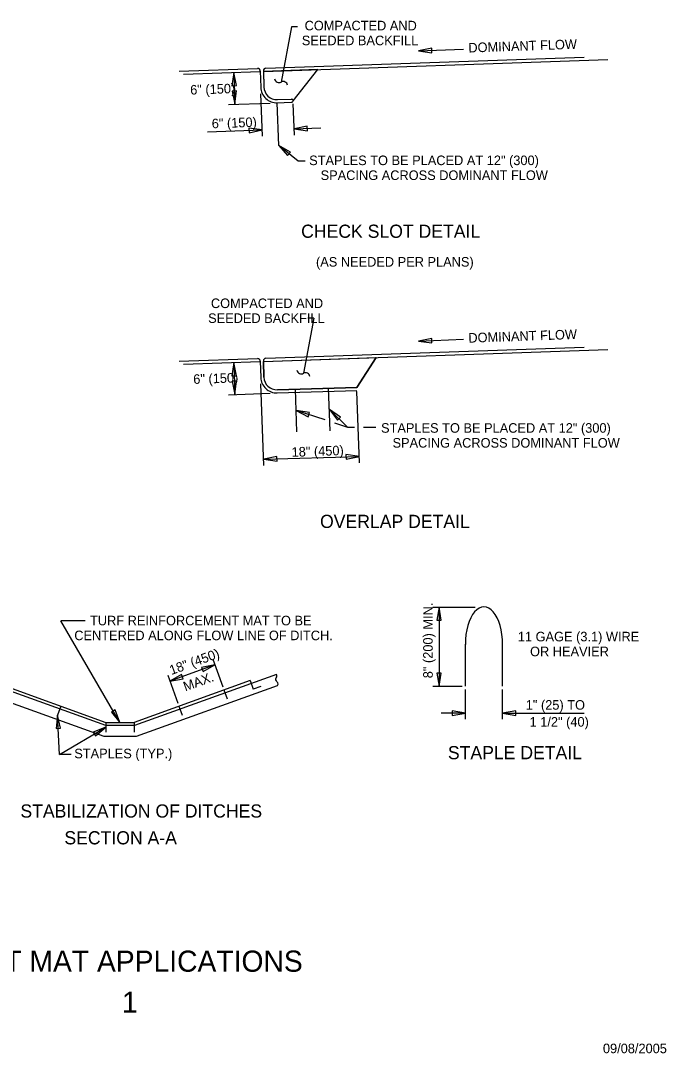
# Model space of a CAD drawing. Extents: x 1.4 to 16.3, y 0.2 to 10.2.
# Drawn here: x 10.25 to 16.33, y 0.23 to 9.95 of the extents above; entities that cross this region are included whole.
import ezdxf

# ---------------------------------------------------------------- set-up
doc = ezdxf.new("R2010")
doc.units = 0
for name, color, linetype in [('SD_P_Dimension Lines', 7, 'Continuous'), ('SD_P_Dimension Text', 7, 'Continuous'), ('SD_P_Frame', 7, 'Continuous'), ('SD_P_Prop Hidden Lines', 7, 'Continuous'), ('SD_P_Prop Object Lines', 7, 'Continuous'), ('SD_P_Shading', 7, 'Continuous'), ('SD_P_Subtitles', 7, 'Continuous')]:
    doc.layers.add(name, color=color, linetype=linetype)

msp = doc.modelspace()

# ---------------------------------------------------------------- linework, layer by layer
at = {"layer": 'SD_P_Dimension Lines'}
for p, q in [((12.802, 9.888), (12.704, 9.37)), ((12.86, 9.888), (12.802, 9.888)), ((14.123, 9.688), (13.998, 9.663)), ((13.998, 9.663), (14.423, 9.679)), ((13.998, 9.663), (14.125, 9.646)), ((14.125, 9.646), (14.123, 9.688)), ((12.258, 9.46), (12.241, 9.334)), ((12.258, 9.46), (12.268, 9.16)), ((12.283, 9.336), (12.258, 9.46)), ((12.241, 9.334), (12.283, 9.336)), ((12.285, 9.286), (12.243, 9.284)), ((12.243, 9.284), (12.268, 9.16)), ((12.268, 9.16), (12.285, 9.286)), ((12.529, 8.859), (12.514, 9.259)), ((12.208, 9.158), (12.603, 9.172)), ((12.829, 8.869), (12.818, 9.165)), ((12.951, 8.954), (12.827, 8.929)), ((12.953, 8.912), (12.951, 8.954)), ((12.011, 8.9), (12.527, 8.919)), ((12.527, 8.919), (12.401, 8.935)), ((12.401, 8.935), (12.403, 8.893)), ((12.403, 8.893), (12.527, 8.919)), ((12.827, 8.929), (13.079, 8.938)), ((12.827, 8.929), (12.953, 8.912)), ((12.865, 8.625), (12.683, 8.774)), ((12.793, 8.711), (12.683, 8.774)), ((12.683, 8.774), (12.766, 8.679)), ((12.766, 8.679), (12.793, 8.711)), ((12.93, 8.625), (12.865, 8.625)), ((13.013, 7.147), (12.915, 6.629)), ((13.013, 7.147), (12.955, 7.147)), ((14.123, 6.958), (13.998, 6.933)), ((13.998, 6.933), (14.423, 6.949)), ((13.998, 6.933), (14.125, 6.916)), ((14.125, 6.916), (14.123, 6.958)), ((12.258, 6.73), (12.241, 6.604)), ((12.258, 6.73), (12.268, 6.43)), ((12.283, 6.606), (12.258, 6.73)), ((12.241, 6.604), (12.283, 6.606)), ((12.285, 6.556), (12.243, 6.554)), ((12.243, 6.554), (12.268, 6.43)), ((12.268, 6.43), (12.285, 6.556)), ((12.543, 5.761), (12.514, 6.529)), ((12.208, 6.428), (12.603, 6.442)), ((13.443, 5.787), (13.418, 6.457)), ((12.971, 6.261), (12.846, 6.28)), ((12.846, 6.28), (12.958, 6.221)), ((13.119, 6.19), (12.846, 6.28)), ((12.958, 6.221), (12.971, 6.261)), ((13.334, 6.12), (13.16, 6.289)), ((13.264, 6.217), (13.16, 6.289)), ((13.16, 6.289), (13.235, 6.187)), ((13.334, 6.12), (13.209, 6.161)), ((13.235, 6.187), (13.264, 6.217)), ((13.396, 6.12), (13.334, 6.12)), ((13.597, 6.12), (13.479, 6.12)), ((12.541, 5.821), (13.441, 5.847)), ((12.665, 5.846), (12.541, 5.821)), ((12.667, 5.804), (12.665, 5.846)), ((13.441, 5.847), (13.315, 5.864)), ((13.315, 5.864), (13.317, 5.822)), ((13.317, 5.822), (13.441, 5.847)), ((12.541, 5.821), (12.667, 5.804)), ((14.132, 4.43), (14.532, 4.43)), ((14.192, 4.43), (14.171, 4.305)), ((14.192, 4.43), (14.192, 3.684)), ((14.213, 4.305), (14.192, 4.43)), ((10.86, 4.301), (10.631, 4.301)), ((11.187, 3.344), (10.631, 4.301)), ((14.171, 4.305), (14.213, 4.305)), ((12.061, 3.941), (12.156, 3.678)), ((12.081, 3.885), (11.658, 3.732)), ((11.768, 3.794), (11.658, 3.732)), ((11.783, 3.755), (11.768, 3.794)), ((12.081, 3.885), (11.956, 3.862)), ((11.956, 3.862), (11.971, 3.823)), ((11.971, 3.823), (12.081, 3.885)), ((14.171, 3.809), (14.192, 3.684)), ((14.213, 3.809), (14.171, 3.809)), ((14.192, 3.684), (14.213, 3.809)), ((11.638, 3.788), (11.733, 3.525)), ((11.658, 3.732), (11.783, 3.755)), ((14.132, 3.684), (14.41, 3.684)), ((14.44, 3.374), (14.44, 3.654)), ((14.79, 3.374), (14.79, 3.654)), ((10.6, 3.413), (10.585, 3.287)), ((10.618, 3.043), (10.6, 3.413)), ((10.627, 3.289), (10.6, 3.413)), ((11.142, 3.463), (11.106, 3.442)), ((11.106, 3.442), (11.187, 3.344)), ((11.187, 3.344), (11.142, 3.463)), ((14.44, 3.431), (14.213, 3.431)), ((14.44, 3.431), (14.315, 3.452)), ((14.315, 3.452), (14.315, 3.41)), ((14.315, 3.41), (14.44, 3.431)), ((14.915, 3.452), (14.79, 3.431)), ((14.79, 3.431), (15.558, 3.431)), ((14.79, 3.431), (14.915, 3.41)), ((14.915, 3.41), (14.915, 3.452)), ((10.585, 3.287), (10.627, 3.289)), ((10.618, 3.043), (11.054, 3.299)), ((11.054, 3.299), (10.936, 3.254)), ((10.936, 3.254), (10.957, 3.218)), ((10.957, 3.218), (11.054, 3.299)), ((10.727, 3.043), (10.618, 3.043))]:
    msp.add_line(p, q, dxfattribs=at)
for centre, start, end in [((12.6849, 9.4083), 191.15371, 296.47007), ((12.7231, 9.3317), 11.15371, 116.47007), ((12.8959, 6.6673), 191.15371, 296.47007), ((12.9341, 6.5907), 11.15371, 116.47007)]:
    msp.add_arc(centre, 0.0428, start, end, dxfattribs=at)
at = {"layer": 'SD_P_Prop Hidden Lines'}
for p, q in [((12.817, 9.193), (13.051, 9.488)), ((13.416, 6.497), (13.6, 6.777))]:
    msp.add_line(p, q, dxfattribs=at)
at = {"layer": 'SD_P_Prop Object Lines'}
for p, q in [((12.538, 9.47), (15.78, 9.582)), ((12.562, 9.501), (15.559, 9.605)), ((11.744, 9.472), (12.482, 9.497)), ((11.787, 9.444), (12.508, 9.469)), ((12.508, 9.473), (12.513, 9.32)), ((12.538, 9.475), (12.543, 9.323)), ((12.668, 9.175), (12.8, 9.179)), ((12.683, 8.774), (12.668, 9.174)), ((12.669, 9.205), (12.802, 9.209)), ((12.538, 6.74), (15.78, 6.852)), ((12.562, 6.771), (15.559, 6.875)), ((11.744, 6.742), (12.482, 6.767)), ((11.787, 6.714), (12.508, 6.739)), ((12.508, 6.743), (12.513, 6.59)), ((12.538, 6.745), (12.543, 6.593)), ((12.668, 6.445), (13.418, 6.468)), ((12.669, 6.475), (13.416, 6.497)), ((12.854, 6.08), (12.839, 6.48)), ((13.167, 6.089), (13.152, 6.489)), ((14.44, 3.686), (14.44, 4.08)), ((14.79, 3.686), (14.79, 4.08)), ((11.055, 3.314), (9.379, 3.917)), ((9.377, 3.811), (11.034, 3.214)), ((12.66, 3.795), (11.323, 3.314)), ((9.967, 3.736), (11.054, 3.344)), ((12.412, 3.739), (11.32, 3.344)), ((12.412, 3.739), (12.442, 3.656)), ((11.342, 3.214), (12.67, 3.692)), ((12.166, 3.65), (12.196, 3.567)), ((12.513, 3.682), (12.442, 3.656)), ((10.631, 3.498), (10.6, 3.413)), ((11.743, 3.497), (11.773, 3.414)), ((11.054, 3.344), (11.32, 3.344)), ((11.054, 3.344), (11.054, 3.254)), ((11.323, 3.314), (11.055, 3.314)), ((11.32, 3.344), (11.32, 3.254)), ((11.034, 3.214), (11.342, 3.214))]:
    msp.add_line(p, q, dxfattribs=at)
msp.add_lwpolyline([(12.67, 3.692), (12.676, 3.705), (12.675, 3.716), (12.667, 3.723), (12.662, 3.735), (12.655, 3.744), (12.654, 3.755), (12.657, 3.764), (12.663, 3.773), (12.663, 3.785), (12.66, 3.795)], dxfattribs=at)
for centre, radius, start, end in [((12.483, 9.4724), 0.025, 1.84761, 91.9721), ((12.563, 9.4759), 0.025, 91.98941, 181.84761), ((12.6629, 9.3244), 0.15, 181.84761, 272.06176), ((12.6629, 9.3244), 0.12, 180.5365, 273.01351), ((12.802, 9.194), 0.015, 260.44068, 91.86262), ((12.483, 6.7424), 0.025, 1.84761, 91.9721), ((12.563, 6.7459), 0.025, 91.98941, 181.84761), ((12.6629, 6.5944), 0.15, 181.84761, 272.06176), ((12.6629, 6.5944), 0.12, 180.5365, 273.01351)]:
    msp.add_arc(centre, radius, start, end, dxfattribs=at)
msp.add_ellipse((14.6143, 4.0787), major_axis=(0, 0.3531), ratio=0.495968, start_param=4.712389, end_param=7.853982, dxfattribs=at)
at = {"layer": 'SD_P_Shading'}
for p, q in [((13.051, 9.488), (12.538, 9.47)), ((12.538, 9.47), (12.543, 9.323)), ((12.817, 9.193), (13.051, 9.488)), ((12.669, 9.205), (12.802, 9.209)), ((12.538, 6.74), (13.6, 6.777)), ((12.543, 6.593), (12.538, 6.74)), ((13.6, 6.777), (13.416, 6.497)), ((13.416, 6.497), (12.669, 6.475)), ((11.055, 3.314), (9.379, 3.917)), ((9.377, 3.811), (11.034, 3.214)), ((12.66, 3.795), (11.323, 3.314)), ((11.342, 3.214), (12.67, 3.692)), ((11.323, 3.314), (11.055, 3.314)), ((11.034, 3.214), (11.342, 3.214))]:
    msp.add_line(p, q, dxfattribs=at)
msp.add_lwpolyline([(12.67, 3.692), (12.676, 3.705), (12.675, 3.716), (12.667, 3.723), (12.662, 3.735), (12.655, 3.744), (12.654, 3.755), (12.657, 3.764), (12.663, 3.773), (12.663, 3.785), (12.66, 3.795)], dxfattribs=at)
for centre, radius, start, end in [((12.6626, 9.3245), 0.1196, 180.69973, 273.05603), ((12.802, 9.1939), 0.0151, 356.43892, 89.86586), ((12.6626, 6.5945), 0.1196, 180.69973, 273.05603)]:
    msp.add_arc(centre, radius, start, end, dxfattribs=at)

# ---------------------------------------------------------------- texts
at = {"layer": 'SD_P_Dimension Text'}
for s, p in [('COMPACTED AND', (12.9256, 9.856)), ('SEEDED BACKFILL', (12.8992, 9.716)), ('STAPLES TO BE PLACED AT 12" (300)', (12.9685, 8.588)), ('SPACING ACROSS DOMINANT FLOW', (13.0765, 8.448)), ('(AS NEEDED PER PLANS)', (13.033, 7.633)), ('COMPACTED AND', (12.0436, 7.243)), ('SEEDED BACKFILL', (12.0172, 7.103)), ('STAPLES TO BE PLACED AT 12" (300)', (13.6455, 6.07)), ('SPACING ACROSS DOMINANT FLOW', (13.7535, 5.93)), ('TURF REINFORCEMENT MAT TO BE', (10.9052, 4.258)), ('CENTERED ALONG FLOW LINE OF DITCH.', (10.7572, 4.118)), ('11 GAGE (3.1) WIRE', (14.9333, 4.107)), ('OR HEAVIER', (15.0483, 3.967)), ('1" (25) TO', (15.008, 3.464)), ('1 1/2" (40)', (15.044, 3.305)), ('STAPLES (TYP.)', (10.757, 3.007))]:
    msp.add_text(s, height=0.09, dxfattribs=at).set_placement(p)
for s, rotation, p in [('DOMINANT FLOW', 2, (14.469, 9.647)), ('6" (150)', 2, (11.85, 9.251)), ('6" (150)', 2, (12.053, 8.934)), ('DOMINANT FLOW', 2, (14.469, 6.917)), ('6" (150)', 2, (11.879, 6.529)), ('18" (450)', 2, (12.805, 5.843)), ('8" (200) MIN.', 90, (14.132, 3.76)), ('18" (450)', 19.88516, (11.672, 3.79)), ('MAX.', 19.88516, (11.803, 3.636))]:
    msp.add_text(s, height=0.09, rotation=rotation, dxfattribs=at).set_placement(p)
at = {"layer": 'SD_P_Frame'}
for s, height, p in [('TURF REINFORCEMENT MAT APPLICATIONS', 0.198996, (7.1568, 0.9984)), ('1', 0.199, (11.206, 0.6127)), ('09/08/2005', 0.09, (15.7345, 0.232))]:
    msp.add_text(s, height=height, dxfattribs=at).set_placement(p)
at = {"layer": 'SD_P_Subtitles'}
for s, p in [('CHECK SLOT DETAIL', (12.893, 7.904)), ('OVERLAP DETAIL', (13.071, 5.174)), ('STAPLE DETAIL', (14.275, 2.998)), ('STABILIZATION OF DITCHES', (10.25, 2.449)), ('SECTION A-A', (10.664, 2.197))]:
    msp.add_text(s, height=0.124002, dxfattribs=at).set_placement(p)

doc.saveas('drawing.dxf')
